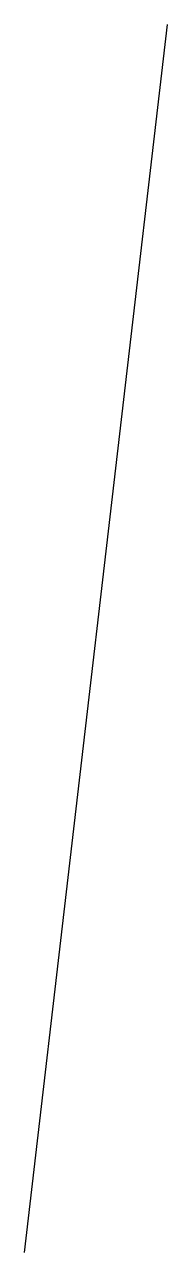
# Model space of a CAD drawing. Extents: x 7 to 12, y -9 to 34.
import ezdxf

# ---------------------------------------------------------------- set-up
doc = ezdxf.new("R2010")
doc.units = 0

msp = doc.modelspace()

# ---------------------------------------------------------------- linework, layer by layer
msp.add_line((7, -9), (12, 34))

doc.saveas('drawing.dxf')
